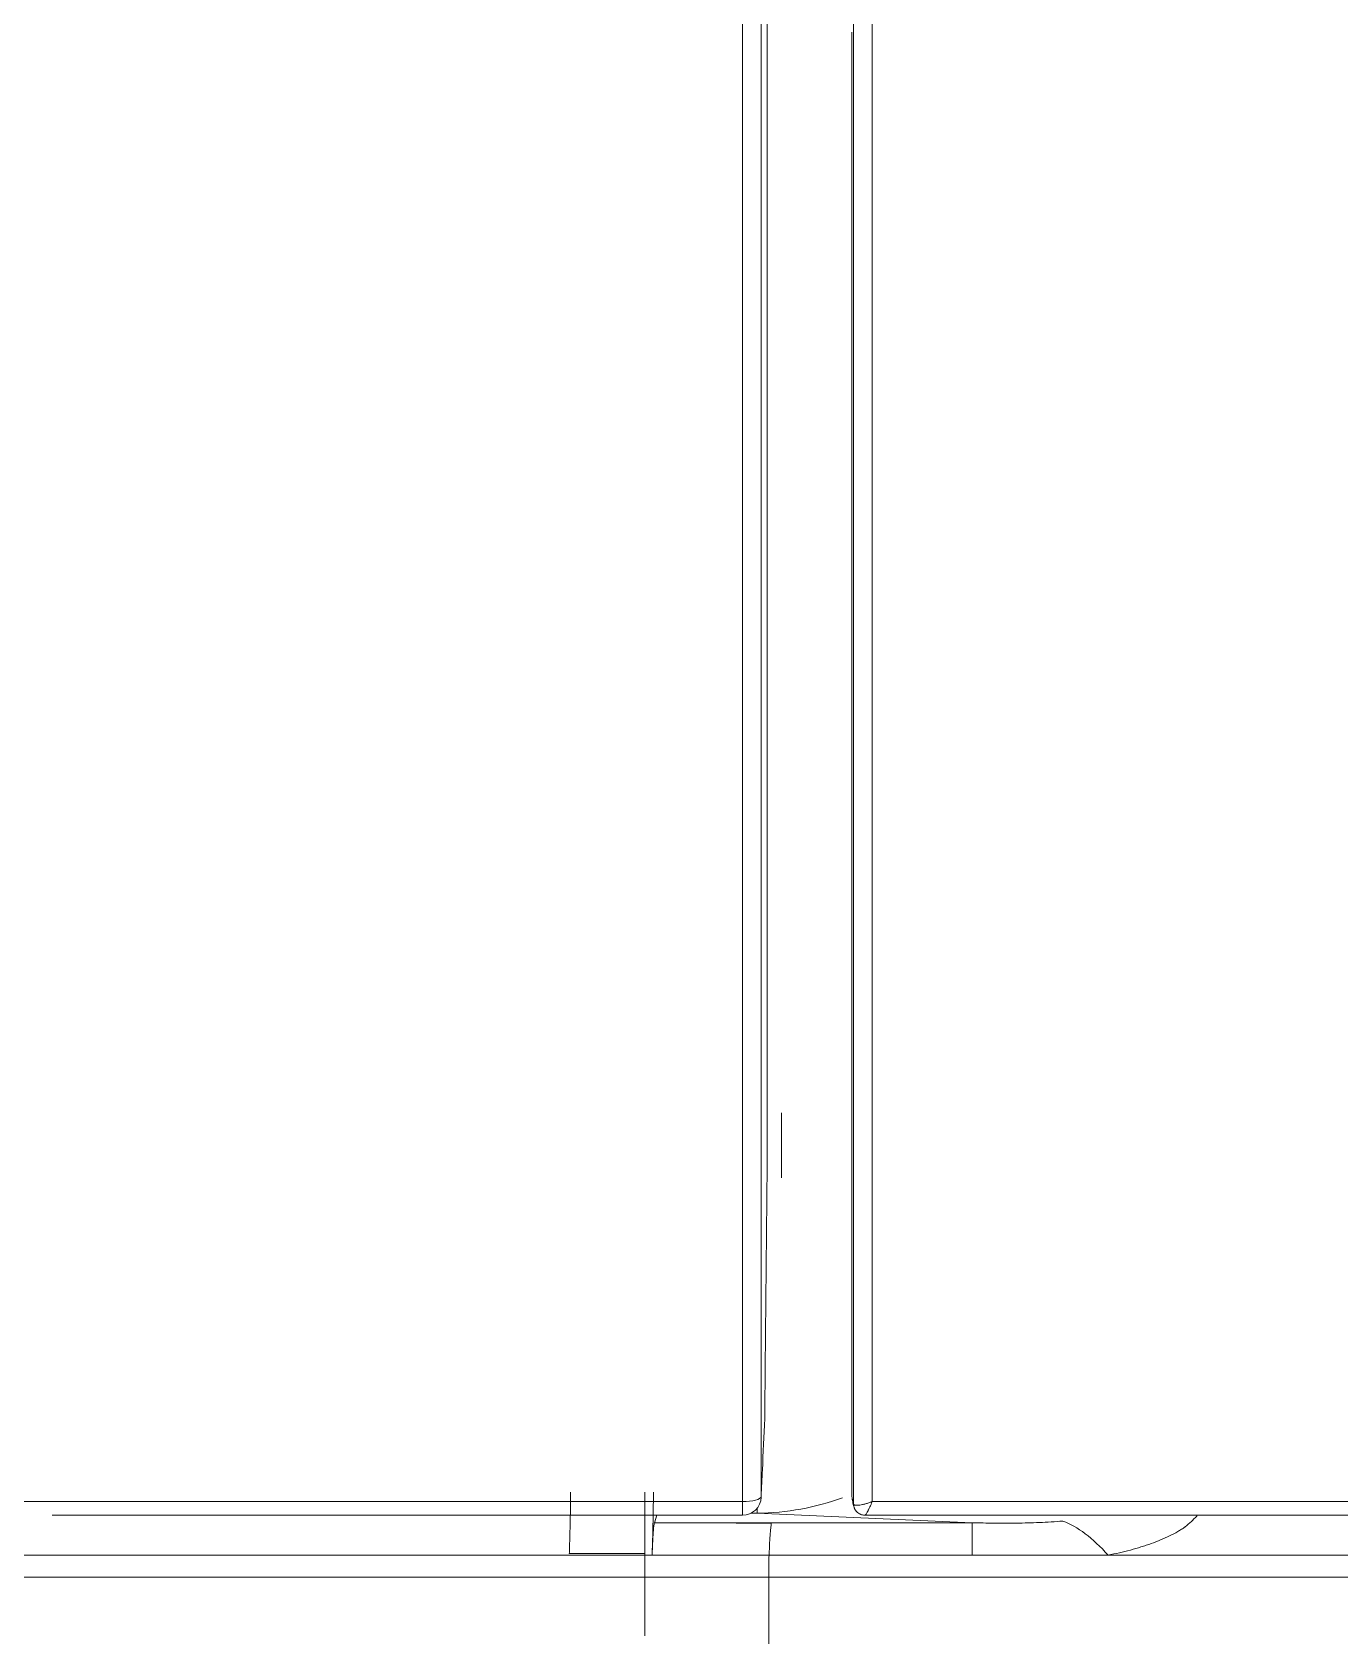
# Model space of a CAD drawing. Header units: inches. Extents: x 405346 to 489838, y -25612 to 14934.
# Drawn here: x 462510.64 to 462543.55, y 3892.66 to 3933.04 of the extents above; entities that cross this region are included whole.
import ezdxf

# ---------------------------------------------------------------- set-up
doc = ezdxf.new("R2010")
doc.units = ezdxf.units.IN
doc.header["$LTSCALE"] = 200
doc.header["$MEASUREMENT"] = 0
doc.layers.add('SS-EQ', color=2, linetype='Continuous', lineweight=20)

# ---------------------------------------------------------------- blocks, each defined once
blk = doc.blocks.new('4way무풍')
at = {"layer": 'SS-EQ'}
for p, q in [((-265.236, -417.236), (-265.236, -415.595)), ((-263.46, -425.07), (-263.46, -425.239)), ((-284.783, -425.386), (-266.217, -425.386)), ((-266.217, -425.729), (-266.217, -425.386)), ((-265.844, -425.546), (-265.844, -425.68)), ((-265.745, -425.276), (-265.744, -425.261)), ((-265.744, -425.276), (-265.744, -425.259)), ((-263.46, -425.239), (-263.456, -425.305)), ((-263.441, -425.394), (-263.45, -425.355)), ((-262.95, -425.386), (262.95, -425.386)), ((-283.586, -425.729), (-266.217, -425.729)), ((-268.43, -425.917), (-268.367, -425.729)), ((-268.43, -425.917), (-266.377, -425.917)), ((-260.437, -425.917), (-266.377, -425.917)), ((-266.376, -425.927), (-265.485, -425.927)), ((-265.844, -425.68), (-266.008, -425.68)), ((-260.437, -425.917), (-265.844, -425.68)), ((-263.132, -425.729), (263.132, -425.729)), ((-260.437, -426.733), (-260.437, -425.917)), ((-266.783, -426.733), (-265.546, -426.733)), ((-257.014, -426.733), (-260.437, -426.733)), ((0, -426.733), (-257.014, -426.733))]:
    blk.add_line(p, q, dxfattribs=at)
blk.add_arc((-266.217, -425.255), 0.474, 270, 357.4222, dxfattribs=at)
for centre, major_axis, ratio, start_param, end_param in [((-266.217, -425.255), (0.474, 0), 0.277778, 4.712389, 6.246848), ((-266.021, -420.94), (-5.638, 0.248), 0.839678, 1.639142, 2.032961), ((-266.382, -435.381), (0, 9.476), 0.008727, 6.213701, 6.230824), ((-257.014, -435.102), (1.832, -9.298), 0.341846, 2.618687, 2.933696)]:
    blk.add_ellipse(centre, major_axis=major_axis, ratio=ratio, start_param=start_param, end_param=end_param, dxfattribs=at)
for points, knots in [([(-266.217, -425.386), (-266.217, -425.063), (-266.217, -424.74), (-266.217, -424.094), (-266.217, -423.771), (-266.217, -422.802), (-266.218, -420.863), (-266.217, -418.922), (-266.217, -416.332), (-266.217, -415.035), (-266.217, -412.441), (-266.217, -411.143), (-266.217, -408.544), (-266.217, -407.243), (-266.217, -404.64), (-266.217, -403.336), (-266.216, -400.727), (-266.216, -399.421), (-266.216, -396.805), (-266.216, -395.496), (-266.216, -392.874), (-266.216, -390.905), (-266.216, -388.932), (-266.215, -387.616), (-266.215, -386.958), (-266.215, -384.981), (-266.215, -383.661), (-266.215, -381.678), (-266.215, -381.016), (-266.215, -379.691), (-266.215, -379.029), (-266.215, -375.714), (-266.214, -373.055), (-266.214, -369.72), (-266.214, -369.053), (-266.214, -367.717), (-266.214, -367.048), (-266.214, -365.041), (-266.214, -363.7), (-266.214, -362.355)], [0, 0, 0, 0, 0.015625, 0.015625, 0.03125, 0.03125, 0.0625, 0.125, 0.125, 0.1875, 0.1875, 0.25, 0.25, 0.3125, 0.3125, 0.375, 0.375, 0.4375, 0.4375, 0.5, 0.5, 0.5625, 0.59375, 0.59375, 0.625, 0.625, 0.6875, 0.6875, 0.71875, 0.71875, 0.75, 0.75, 0.875, 0.875, 0.90625, 0.90625, 0.9375, 0.9375, 1, 1, 1, 1]), ([(-265.74, -362.329), (-265.74, -363.671), (-265.74, -365.01), (-265.74, -367.015), (-265.74, -367.682), (-265.74, -369.016), (-265.74, -369.682), (-265.741, -373.011), (-265.741, -375.666), (-265.741, -378.976), (-265.741, -379.637), (-265.741, -380.96), (-265.741, -381.62), (-265.742, -383.6), (-265.742, -384.918), (-265.742, -387.55), (-265.742, -388.864), (-265.742, -391.488), (-265.742, -392.799), (-265.743, -395.416), (-265.743, -396.723), (-265.743, -399.335), (-265.743, -400.639), (-265.743, -403.244), (-265.743, -404.546), (-265.743, -407.145), (-265.743, -408.444), (-265.743, -411.039), (-265.743, -412.335), (-265.744, -414.925), (-265.744, -416.219), (-265.744, -418.805), (-265.744, -420.743), (-265.744, -422.679), (-265.744, -423.647), (-265.744, -423.969), (-265.744, -424.614), (-265.744, -424.937), (-265.744, -425.259)], [0, 0, 0, 0, 0.0625, 0.0625, 0.09375, 0.09375, 0.125, 0.125, 0.25, 0.25, 0.28125, 0.28125, 0.3125, 0.3125, 0.375, 0.375, 0.4375, 0.4375, 0.5, 0.5, 0.5625, 0.5625, 0.625, 0.625, 0.6875, 0.6875, 0.75, 0.75, 0.8125, 0.8125, 0.875, 0.875, 0.9375, 0.96875, 0.96875, 0.984375, 0.984375, 1, 1, 1, 1]), ([(-265.59, -362.349), (-265.59, -362.525), (-265.59, -362.702), (-265.591, -363.56), (-265.591, -364.242), (-265.591, -366.285), (-265.591, -367.644), (-265.591, -370.359), (-265.591, -371.714), (-265.591, -374.422), (-265.592, -375.774), (-265.592, -379.825), (-265.592, -382.52), (-265.593, -386.556), (-265.593, -387.901), (-265.593, -389.916), (-265.593, -390.587), (-265.593, -391.928), (-265.593, -393.939), (-265.593, -395.945), (-265.594, -398.616), (-265.594, -399.949), (-265.594, -403.946), (-265.594, -406.605), (-265.595, -411.912), (-265.595, -414.561), (-265.595, -417.205)], [0, 0, 0, 0, 0.009483, 0.009483, 0.046169, 0.046169, 0.119541, 0.119541, 0.192912, 0.192912, 0.266284, 0.266284, 0.413027, 0.413027, 0.486399, 0.486399, 0.523085, 0.523085, 0.55977, 0.633142, 0.633142, 0.706514, 0.706514, 0.853257, 0.853257, 1, 1, 1, 1]), ([(-263.424, -425.365), (-263.424, -425.044), (-263.424, -424.722), (-263.423, -424.078), (-263.423, -423.757), (-263.423, -422.791), (-263.423, -420.86), (-263.423, -416.35), (-263.423, -411.184), (-263.423, -407.299), (-263.423, -404.705), (-263.423, -403.407), (-263.423, -399.509), (-263.423, -396.906), (-263.423, -391.685), (-263.423, -389.068), (-263.423, -385.787), (-263.423, -385.13), (-263.423, -383.816), (-263.423, -383.158), (-263.423, -381.183), (-263.423, -379.864), (-263.422, -375.905), (-263.422, -373.258), (-263.422, -369.938), (-263.422, -369.274), (-263.422, -367.943), (-263.422, -367.278), (-263.422, -365.945), (-263.422, -364.944), (-263.421, -363.775), (-263.421, -363.19), (-263.421, -362.897), (-263.421, -362.75), (-263.421, -362.688), (-263.421, -362.646), (-263.421, -362.625), (-263.421, -362.604)], [0, 0, 0, 0, 0.015625, 0.015625, 0.03125, 0.03125, 0.0625, 0.125, 0.25, 0.3125, 0.3125, 0.375, 0.375, 0.5, 0.5, 0.625, 0.625, 0.65625, 0.65625, 0.6875, 0.6875, 0.75, 0.75, 0.875, 0.875, 0.90625, 0.90625, 0.9375, 0.9375, 0.96875, 0.984375, 0.992187, 0.996094, 0.998047, 0.999023, 0.999023, 1, 1, 1, 1]), ([(-262.948, -362.631), (-262.948, -363.97), (-262.949, -365.305), (-262.949, -367.304), (-262.949, -367.97), (-262.949, -369.3), (-262.949, -369.964), (-262.949, -373.284), (-262.949, -375.93), (-262.95, -379.89), (-262.95, -381.208), (-262.95, -383.183), (-262.95, -383.841), (-262.95, -385.155), (-262.95, -385.812), (-262.95, -387.78), (-262.95, -389.091), (-262.95, -391.708), (-262.95, -393.015), (-262.95, -396.93), (-262.95, -399.533), (-262.95, -403.43), (-262.95, -404.728), (-262.95, -407.321), (-262.95, -411.207), (-262.95, -416.372), (-262.95, -420.882), (-262.95, -422.813), (-262.95, -423.778), (-262.95, -424.1), (-262.95, -424.743), (-262.95, -425.065), (-262.95, -425.386)], [0, 0, 0, 0, 0.0625, 0.0625, 0.09375, 0.09375, 0.125, 0.125, 0.25, 0.25, 0.3125, 0.3125, 0.34375, 0.34375, 0.375, 0.375, 0.4375, 0.4375, 0.5, 0.5, 0.625, 0.625, 0.6875, 0.6875, 0.75, 0.875, 0.9375, 0.96875, 0.96875, 0.984375, 0.984375, 1, 1, 1, 1]), ([(-263.46, -425.07), (-263.46, -419.903), (-263.46, -409.544), (-263.46, -397.307), (-263.46, -390.228), (-263.46, -388.391)], [0, 0, 0, 0, 0.425611, 0.851221, 1, 1, 1, 1]), ([(-265.744, -425.259), (-265.734, -425.036), (-265.724, -424.813), (-265.694, -424.159), (-265.675, -423.728), (-265.656, -423.297)], [0, 0, 0, 0, 0.341282, 0.341282, 1, 1, 1, 1]), ([(-270.539, -425.148), (-270.542, -425.399), (-270.545, -425.629), (-270.551, -425.94), (-270.553, -426.038), (-270.557, -426.222), (-270.562, -426.384), (-270.567, -426.553), (-270.571, -426.652), (-270.572, -426.689)], [0, 0, 0, 0, 0.368769, 0.368769, 0.553153, 0.553153, 0.737537, 0.902621, 1, 1, 1, 1]), ([(-268.672, -425.148), (-268.672, -425.157), (-268.672, -425.174), (-268.672, -425.199), (-268.672, -425.225), (-268.672, -425.25), (-268.672, -425.275), (-268.672, -425.3), (-268.672, -425.325), (-268.672, -425.35), (-268.672, -425.375), (-268.672, -425.399), (-268.672, -425.423), (-268.672, -425.448), (-268.672, -425.472), (-268.672, -425.496), (-268.672, -425.519), (-268.671, -425.543), (-268.671, -425.566), (-268.671, -425.59), (-268.671, -425.613), (-268.671, -425.636), (-268.671, -425.659), (-268.671, -425.682), (-268.671, -425.704), (-268.671, -425.727), (-268.671, -425.749), (-268.671, -425.771), (-268.671, -425.794), (-268.671, -425.815), (-268.671, -425.837), (-268.671, -425.859), (-268.671, -425.88), (-268.671, -425.901), (-268.671, -425.922), (-268.671, -425.943), (-268.671, -425.964), (-268.671, -425.984), (-268.671, -426.005), (-268.671, -426.025), (-268.671, -426.045), (-268.671, -426.064), (-268.671, -426.084), (-268.671, -426.103), (-268.672, -426.123), (-268.672, -426.142), (-268.672, -426.16), (-268.672, -426.179), (-268.672, -426.197), (-268.672, -426.215), (-268.672, -426.233), (-268.672, -426.251), (-268.672, -426.269), (-268.672, -426.286), (-268.672, -426.303), (-268.672, -426.32), (-268.672, -426.336), (-268.672, -426.352), (-268.672, -426.369), (-268.672, -426.379), (-268.672, -426.384)], [0, 0, 0, 0, 0.017245, 0.034482, 0.051712, 0.068935, 0.086153, 0.103365, 0.120574, 0.137779, 0.154982, 0.172183, 0.189383, 0.206583, 0.223784, 0.240986, 0.258191, 0.275399, 0.29261, 0.309826, 0.327048, 0.344276, 0.36151, 0.37875, 0.395995, 0.413244, 0.430497, 0.447754, 0.465014, 0.482278, 0.499543, 0.516811, 0.53408, 0.551351, 0.568623, 0.585896, 0.60317, 0.620443, 0.637717, 0.654991, 0.672264, 0.689536, 0.706808, 0.724079, 0.741349, 0.758618, 0.775885, 0.793151, 0.810416, 0.82768, 0.844942, 0.862202, 0.879461, 0.896709, 0.913945, 0.931171, 0.948389, 0.965599, 0.982802, 1, 1, 1, 1]), ([(-263.422, -425.448), (-263.42, -425.455), (-263.414, -425.461), (-263.402, -425.468), (-263.397, -425.471), (-263.386, -425.474), (-263.379, -425.476), (-263.366, -425.478), (-263.358, -425.479), (-263.342, -425.479), (-263.334, -425.479), (-263.316, -425.479), (-263.306, -425.478), (-263.286, -425.477), (-263.275, -425.475), (-263.243, -425.471), (-263.22, -425.467), (-263.183, -425.459), (-263.17, -425.456), (-263.144, -425.449), (-263.131, -425.446), (-263.091, -425.435), (-263.063, -425.426), (-263.021, -425.412), (-263.007, -425.407), (-262.986, -425.4), (-262.979, -425.397), (-262.965, -425.392), (-262.957, -425.389), (-262.95, -425.386)], [0, 0, 0, 0, 0.125, 0.125, 0.1875, 0.1875, 0.25, 0.25, 0.3125, 0.3125, 0.375, 0.375, 0.4375, 0.4375, 0.5, 0.5, 0.625, 0.625, 0.6875, 0.6875, 0.75, 0.75, 0.875, 0.875, 0.9375, 0.9375, 0.96875, 0.96875, 1, 1, 1, 1]), ([(-263.139, -425.728), (-263.157, -425.728), (-263.175, -425.726), (-263.202, -425.72), (-263.211, -425.718), (-263.229, -425.712), (-263.238, -425.709), (-263.263, -425.698), (-263.279, -425.689), (-263.31, -425.668), (-263.324, -425.656), (-263.35, -425.63), (-263.361, -425.616), (-263.377, -425.593), (-263.382, -425.585), (-263.39, -425.568), (-263.394, -425.56), (-263.402, -425.543), (-263.405, -425.535), (-263.41, -425.517), (-263.413, -425.508), (-263.417, -425.49), (-263.418, -425.481), (-263.42, -425.468), (-263.421, -425.464), (-263.422, -425.455), (-263.422, -425.451), (-263.422, -425.448)], [0, 0, 0, 0, 0.125, 0.125, 0.1875, 0.1875, 0.25, 0.25, 0.375, 0.375, 0.5, 0.5, 0.625, 0.625, 0.6875, 0.6875, 0.75, 0.75, 0.8125, 0.8125, 0.875, 0.875, 0.9375, 0.9375, 0.96875, 0.96875, 1, 1, 1, 1]), ([(-262.95, -425.386), (-262.96, -425.41), (-262.97, -425.433), (-262.989, -425.478), (-262.999, -425.499), (-263.018, -425.54), (-263.027, -425.559), (-263.04, -425.587), (-263.045, -425.596), (-263.053, -425.612), (-263.057, -425.62), (-263.069, -425.643), (-263.077, -425.657), (-263.091, -425.682), (-263.098, -425.692), (-263.11, -425.71), (-263.115, -425.716), (-263.125, -425.726), (-263.129, -425.728), (-263.132, -425.729)], [0, 0, 0, 0, 0.125, 0.125, 0.25, 0.25, 0.375, 0.375, 0.4375, 0.4375, 0.5, 0.5, 0.625, 0.625, 0.75, 0.75, 0.875, 0.875, 1, 1, 1, 1]), ([(-265.485, -425.927), (-265.49, -425.947), (-265.495, -425.978), (-265.505, -426.066), (-265.515, -426.176), (-265.525, -426.334), (-265.536, -426.516), (-265.541, -426.618), (-265.546, -426.733)], [0, 0, 0, 0, 0.25, 0.25, 0.5, 0.75, 0.75, 1, 1, 1, 1]), ([(-258.15, -425.875), (-258.25, -425.884), (-258.349, -425.891), (-258.546, -425.903), (-258.644, -425.908), (-258.937, -425.92), (-259.128, -425.925), (-259.508, -425.929), (-259.696, -425.929), (-260.068, -425.925), (-260.253, -425.922), (-260.437, -425.917)], [0, 0, 0, 0, 0.125, 0.125, 0.25, 0.25, 0.5, 0.5, 0.75, 0.75, 1, 1, 1, 1]), ([(-255.074, -426.022), (-255.021, -425.976), (-254.968, -425.93), (-254.893, -425.861), (-254.856, -425.826), (-254.814, -425.785), (-254.794, -425.765), (-254.784, -425.754), (-254.779, -425.749), (-254.776, -425.747), (-254.775, -425.745), (-254.774, -425.745), (-254.774, -425.744), (-254.774, -425.744), (-254.774, -425.744), (-254.774, -425.744), (-254.774, -425.744)], [0, 0, 0, 0, 0.5, 0.5, 0.75, 0.875, 0.9375, 0.96875, 0.984375, 0.992187, 0.996094, 0.998047, 0.999023, 0.999512, 0.999512, 1, 1, 1, 1]), ([(-257.014, -426.733), (-256.822, -426.696), (-256.635, -426.653), (-256.363, -426.581), (-256.274, -426.555), (-256.165, -426.521), (-256.143, -426.514), (-256.1, -426.5), (-256.035, -426.479), (-255.804, -426.399), (-255.611, -426.319), (-255.397, -426.214), (-255.294, -426.159), (-255.181, -426.092), (-255.127, -426.057), (-255.1, -426.039), (-255.087, -426.031), (-255.081, -426.026), (-255.078, -426.024), (-255.076, -426.023), (-255.075, -426.022), (-255.074, -426.022)], [0, 0, 0, 0, 0.25, 0.25, 0.375, 0.375, 0.40625, 0.40625, 0.4375, 0.5, 0.75, 0.75, 0.875, 0.9375, 0.96875, 0.984375, 0.992188, 0.996094, 0.998047, 0.998047, 1, 1, 1, 1]), ([(-268.672, -426.384), (-268.672, -426.427), (-268.672, -426.467), (-268.672, -426.558), (-268.672, -426.608), (-268.672, -426.659)], [0, 0, 0, 0, 0.435082, 0.435082, 1, 1, 1, 1]), ([(-268.672, -426.692), (-268.672, -426.705), (-268.672, -426.719), (-268.672, -426.732), (-268.672, -426.733)], [0, 0, 0, 0, 0.987188, 1, 1, 1, 1]), ([(-268.672, -427.285), (-268.672, -427.284), (-268.672, -427.284), (-268.672, -427.179), (-268.672, -427.065), (-268.672, -426.868), (-268.672, -426.783), (-268.672, -426.733)], [0, 0, 0, 0, 0.001443, 0.001443, 0.501954, 0.501954, 1, 1, 1, 1]), ([(-268.487, -426.738), (-268.487, -426.736), (-268.487, -426.706), (-268.487, -426.675), (-268.487, -426.647)], [0, 0, 0, 0, 0.069202, 1, 1, 1, 1]), ([(-265.546, -426.733), (-265.546, -426.746), (-265.547, -426.761), (-265.548, -426.794), (-265.548, -426.812), (-265.549, -426.852), (-265.549, -426.874), (-265.55, -426.908), (-265.55, -426.919), (-265.55, -426.943), (-265.55, -426.955), (-265.551, -426.993), (-265.551, -427.019), (-265.552, -427.058), (-265.552, -427.071), (-265.552, -427.098), (-265.552, -427.112), (-265.552, -427.152), (-265.553, -427.206), (-265.553, -427.259), (-265.553, -427.285)], [0, 0, 0, 0, 0.125, 0.125, 0.25, 0.25, 0.375, 0.375, 0.4375, 0.4375, 0.5, 0.5, 0.625, 0.625, 0.6875, 0.6875, 0.75, 0.75, 0.875, 1, 1, 1, 1])]:
    blk.add_open_spline(points, degree=3, knots=knots, dxfattribs=at)
for points, degree in [([(-265.64, -421.747), (-265.625, -420.233), (-265.61, -418.719), (-265.595, -417.205)], 3), ([(-265.656, -423.297), (-265.65, -422.78), (-265.645, -422.264), (-265.64, -421.747)], 3), ([(-268.454, -425.148), (-268.464, -425.925), (-268.477, -426.371)], 2), ([(-263.45, -425.355), (-263.453, -425.338), (-263.455, -425.321), (-263.456, -425.305)], 3), ([(-263.456, -425.305), (-263.445, -425.347), (-263.434, -425.389), (-263.424, -425.432)], 3), ([(-263.441, -425.395), (-263.413, -425.507)], 1), ([(-263.424, -425.432), (-263.424, -425.365)], 1), ([(-263.422, -425.448), (-263.423, -425.442), (-263.423, -425.437), (-263.424, -425.432)], 3), ([(-268.486, -426.66), (-268.459, -426.005), (-268.43, -425.917)], 2), ([(-263.132, -425.729), (-263.134, -425.729), (-263.136, -425.728), (-263.139, -425.728)], 3), ([(-268.477, -426.371), (-268.486, -426.647)], 1), ([(-268.672, -426.732), (-284.783, -426.732)], 1), ([(-268.672, -426.689), (-270.572, -426.689)], 1), ([(-268.672, -426.659), (-268.672, -426.67), (-268.672, -426.681), (-268.672, -426.692)], 3), ([(-268.489, -426.733), (-268.55, -426.733), (-268.611, -426.733), (-268.672, -426.733)], 3), ([(-268.489, -426.738), (-267.92, -426.737), (-267.351, -426.735), (-266.783, -426.733)], 3), ([(-265.546, -426.733), (-263.843, -426.733), (-262.14, -426.733), (-260.437, -426.733)], 3), ([(-268.672, -427.284), (-284.783, -427.284)], 1), ([(-268.672, -428.767), (-268.672, -428.273), (-268.672, -427.778), (-268.672, -427.284)], 3), ([(-265.553, -427.285), (-268.672, -427.285)], 1), ([(-265.553, -427.285), (-265.553, -428.61), (-265.553, -429.934), (-265.553, -431.257)], 3), ([(0, -427.285), (-88.513, -427.285), (-177.027, -427.285), (-265.54, -427.285)], 3)]:
    blk.add_open_spline(points, degree=degree, dxfattribs=at)

msp = doc.modelspace()

# ---------------------------------------------------------------- block references
msp.add_blockref('4way무풍', (462794.732, 4321.426))

doc.saveas('drawing.dxf')
